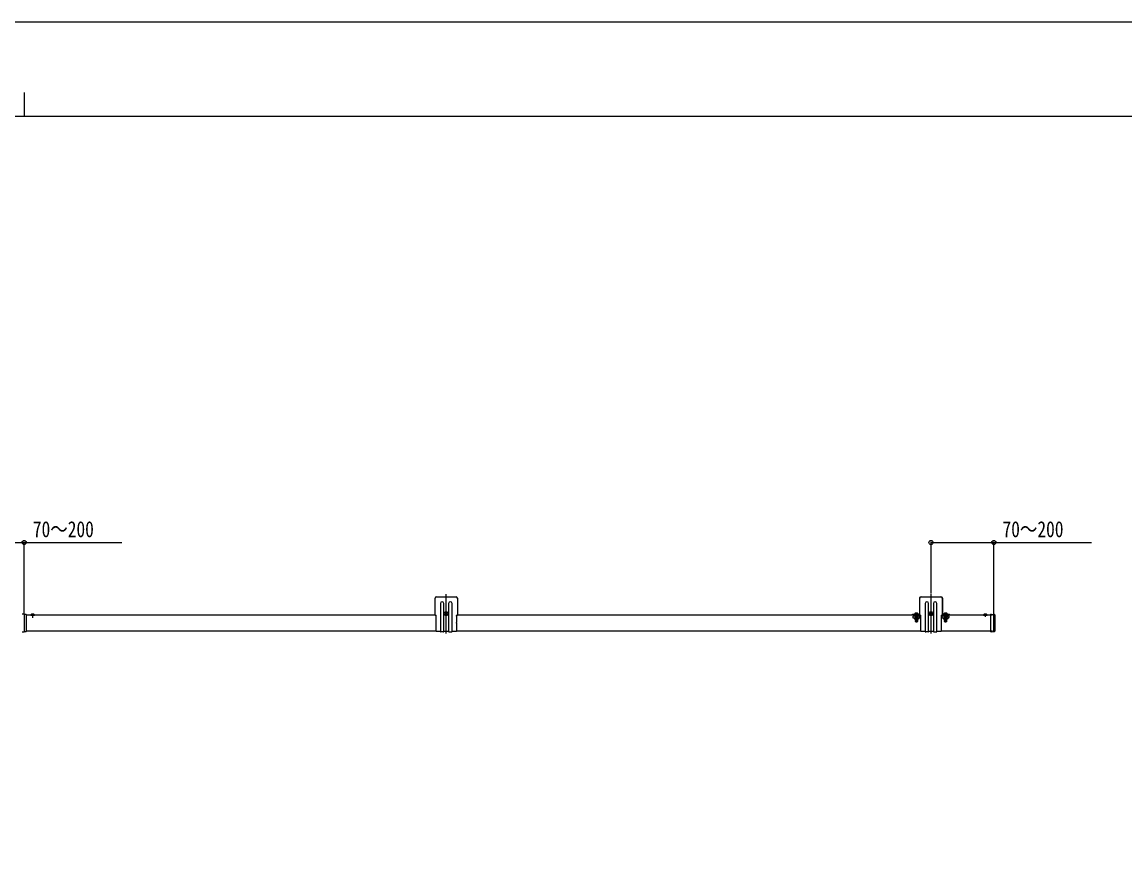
# Model space of a CAD drawing. Units: millimetres, scale not verified. Extents: x -4205 to 4205, y -2970 to 2970.
# Drawn here: x -9 to 2266, y 1243 to 2970 of the extents above; entities that cross this region are included whole.
import ezdxf
from ezdxf.enums import TextEntityAlignment as Align

# ---------------------------------------------------------------- set-up
doc = ezdxf.new("R2010")
doc.units = ezdxf.units.MM
doc.header["$LTSCALE"] = 16
for name, color, linetype in [('0-4_YKK_A1', 4, 'Continuous'), ('0-5_YKK_D', 6, 'Continuous'), ('0-6_YKK_ZWAK', 7, 'Continuous')]:
    doc.layers.add(name, color=color, linetype=linetype)
doc.styles.add('ＭＳ ゴシック', font='')
doc.styles.get('ＭＳ ゴシック').set_extended_font_data('MS Gothic')

msp = doc.modelspace()

# ---------------------------------------------------------------- linework, layer by layer
at = {"layer": '0-4_YKK_A1'}
for p, q in [((842.52, 1747.06), (842.52, 1782.56)), ((845.02, 1785.06), (886.02, 1785.06)), ((865.52, 1709.54), (865.52, 1790.71)), ((888.52, 1782.56), (888.52, 1747.06)), ((1841.52, 1782.06), (1841.52, 1750.06)), ((1842.52, 1747.06), (1842.52, 1782.56)), ((1845.02, 1785.06), (1886.02, 1785.06)), ((1865.52, 1709.54), (1865.52, 1790.71)), ((1888.52, 1782.56), (1888.52, 1747.06)), ((1889.52, 1782.06), (1889.52, 1750.06)), ((853.52, 1771.26), (853.52, 1713.56)), ((860.52, 1713.56), (860.52, 1771.26)), ((865.52, 1746.01), (865.52, 1754.51)), ((870.52, 1771.26), (870.52, 1713.56)), ((877.52, 1713.56), (877.52, 1771.26)), ((1835.52, 1752.56), (1835.52, 1732.6)), ((1853.52, 1771.26), (1853.52, 1713.56)), ((1860.52, 1713.56), (1860.52, 1771.26)), ((1865.52, 1746.01), (1865.52, 1754.51)), ((1870.52, 1771.26), (1870.52, 1713.56)), ((1877.52, 1713.56), (1877.52, 1771.26)), ((1895.52, 1752.56), (1895.52, 1732.6)), ((-4.98, 1749.31), (-9.29, 1749.05)), ((-4.98, 1748.32), (-4.98, 1713.81)), ((842.52, 1747.06), (-0.48, 1747.06)), ((8.92, 1747.06), (16.12, 1747.06)), ((10.47, 1749.03), (11.37, 1747.22)), ((12.52, 1746.61), (11.37, 1747.22)), ((12.52, 1750.56), (12.52, 1741.41)), ((12.52, 1746.61), (13.66, 1747.22)), ((14.57, 1749.03), (13.66, 1747.22)), ((842.52, 1747.06), (844.52, 1747.06)), ((844.52, 1746.78), (844.52, 1747.06)), ((844.52, 1731.78), (844.52, 1745.35)), ((844.52, 1713.56), (844.52, 1730.35)), ((861.27, 1750.26), (869.77, 1750.26)), ((864.27, 1749.85), (863.44, 1749.85)), ((866.76, 1750.68), (867.59, 1750.68)), ((886.52, 1747.06), (886.52, 1746.78)), ((886.52, 1747.06), (888.52, 1747.06)), ((886.52, 1745.35), (886.52, 1731.78)), ((886.52, 1730.35), (886.52, 1713.56)), ((1842.52, 1747.06), (888.52, 1747.06)), ((1827.52, 1749.06), (1840.52, 1749.06)), ((1827.52, 1747.56), (1827.52, 1749.06)), ((1827.52, 1747.56), (1840.52, 1747.56)), ((1828.77, 1740.76), (1828.77, 1745.26)), ((1841.77, 1740.76), (1828.77, 1740.76)), ((1830.52, 1747.36), (1830.52, 1747.06)), ((1840.52, 1747.36), (1830.52, 1747.36)), ((1833.27, 1747.06), (1830.52, 1747.06)), ((1832.52, 1739.26), (1831.27, 1740.76)), ((1831.54, 1749.06), (1839.5, 1749.06)), ((1832.27, 1747.06), (1832.27, 1746.56)), ((1833.52, 1739.26), (1832.52, 1739.26)), ((1833.27, 1736.11), (1833.27, 1747.36)), ((1833.44, 1751.14), (1834.37, 1749.28)), ((1833.52, 1747.66), (1833.66, 1748.48)), ((1837.52, 1747.66), (1833.52, 1747.66)), ((1833.52, 1747.66), (1833.52, 1734.46)), ((1837.52, 1734.46), (1833.52, 1734.46)), ((1834.22, 1733.06), (1833.52, 1734.46)), ((1833.9, 1747.66), (1833.66, 1748.68)), ((1833.9, 1747.66), (1833.9, 1733.71)), ((1836.82, 1733.06), (1834.22, 1733.06)), ((1834.37, 1749.28), (1835.52, 1748.67)), ((1834.52, 1736.86), (1834.52, 1744.36)), ((1834.52, 1743.86), (1836.52, 1743.86)), ((1835.77, 1743.76), (1835.27, 1743.76)), ((1835.77, 1742.26), (1835.27, 1742.26)), ((1836.66, 1749.28), (1835.52, 1748.67)), ((1836.52, 1736.86), (1836.52, 1744.36)), ((1837.59, 1751.14), (1836.66, 1749.28)), ((1837.52, 1734.46), (1836.82, 1733.06)), ((1837.14, 1747.66), (1837.38, 1748.68)), ((1837.14, 1747.66), (1837.14, 1733.71)), ((1837.52, 1747.66), (1837.38, 1748.48)), ((1837.52, 1747.66), (1837.52, 1734.46)), ((1837.77, 1735.86), (1837.77, 1747.36)), ((1837.77, 1744.51), (1837.77, 1743.01)), ((1839.27, 1743.01), (1837.77, 1743.01)), ((1839.02, 1739.26), (1838.02, 1739.26)), ((1840.27, 1740.76), (1839.02, 1739.26)), ((1841.77, 1740.76), (1842.77, 1743.26)), ((1842.52, 1747.06), (1844.52, 1747.06)), ((1844.52, 1746.78), (1844.52, 1747.06)), ((1844.52, 1731.78), (1844.52, 1745.35)), ((1844.52, 1713.56), (1844.52, 1730.35)), ((1861.27, 1750.26), (1869.77, 1750.26)), ((1864.27, 1749.85), (1863.44, 1749.85)), ((1866.76, 1750.68), (1867.59, 1750.68)), ((1886.52, 1747.06), (1886.52, 1746.78)), ((1886.52, 1747.06), (1888.52, 1747.06)), ((1886.52, 1745.35), (1886.52, 1731.78)), ((1886.52, 1730.35), (1886.52, 1713.56)), ((1992.52, 1747.06), (1888.52, 1747.06)), ((1888.77, 1740.76), (1888.77, 1745.26)), ((1901.77, 1740.76), (1888.77, 1740.76)), ((1890.52, 1749.06), (1903.52, 1749.06)), ((1890.52, 1747.56), (1903.52, 1747.56)), ((1890.52, 1747.36), (1890.52, 1747.06)), ((1900.52, 1747.36), (1890.52, 1747.36)), ((1893.27, 1747.06), (1890.52, 1747.06)), ((1892.52, 1739.26), (1891.27, 1740.76)), ((1891.54, 1749.06), (1899.5, 1749.06)), ((1892.27, 1747.06), (1892.27, 1746.56)), ((1893.52, 1739.26), (1892.52, 1739.26)), ((1893.27, 1736.11), (1893.27, 1747.36)), ((1893.44, 1751.14), (1894.37, 1749.28)), ((1893.52, 1747.66), (1893.66, 1748.48)), ((1897.52, 1747.66), (1893.52, 1747.66)), ((1893.52, 1747.66), (1893.52, 1734.46)), ((1897.52, 1734.46), (1893.52, 1734.46)), ((1894.22, 1733.06), (1893.52, 1734.46)), ((1893.9, 1747.66), (1893.66, 1748.68)), ((1893.9, 1747.66), (1893.9, 1733.71)), ((1896.82, 1733.06), (1894.22, 1733.06)), ((1894.37, 1749.28), (1895.52, 1748.67)), ((1894.52, 1736.86), (1894.52, 1744.36)), ((1894.52, 1743.86), (1896.52, 1743.86)), ((1895.77, 1743.76), (1895.27, 1743.76)), ((1895.77, 1742.26), (1895.27, 1742.26)), ((1896.66, 1749.28), (1895.52, 1748.67)), ((1896.52, 1736.86), (1896.52, 1744.36)), ((1897.59, 1751.14), (1896.66, 1749.28)), ((1897.52, 1734.46), (1896.82, 1733.06)), ((1897.14, 1747.66), (1897.38, 1748.68)), ((1897.14, 1747.66), (1897.14, 1733.71)), ((1897.52, 1747.66), (1897.38, 1748.48)), ((1897.52, 1747.66), (1897.52, 1734.46)), ((1897.77, 1735.86), (1897.77, 1747.36)), ((1897.77, 1744.51), (1897.77, 1743.01)), ((1899.27, 1743.01), (1897.77, 1743.01)), ((1899.02, 1739.26), (1898.02, 1739.26)), ((1900.27, 1740.76), (1899.02, 1739.26)), ((1901.77, 1740.76), (1902.77, 1743.26)), ((1903.52, 1747.56), (1903.52, 1749.06)), ((1973.92, 1747.06), (1981.12, 1747.06)), ((1975.47, 1749.03), (1976.37, 1747.22)), ((1977.52, 1746.61), (1976.37, 1747.22)), ((1977.52, 1750.56), (1977.52, 1743.99)), ((1977.52, 1746.61), (1978.66, 1747.22)), ((1979.57, 1749.03), (1978.66, 1747.22)), ((1989.02, 1748.31), (1989.02, 1749)), ((1989.02, 1713.81), (1989.02, 1748.31)), ((1989.34, 1749.3), (1996.08, 1748.88)), ((1995.02, 1711.96), (1995.02, 1750.29)), ((1997.02, 1747.88), (1997.02, 1714.24)), ((-9.29, 1713.08), (-4.98, 1712.81)), ((-4.98, 1712.81), (-4.98, 1713.81)), ((-0.67, 1713.08), (-4.98, 1712.81)), ((-0.48, 1715.06), (844.52, 1715.06)), ((-0.48, 1714.08), (-0.48, 1713.28)), ((853.52, 1713.56), (844.52, 1713.56)), ((859.52, 1712.56), (854.52, 1712.56)), ((870.52, 1713.56), (860.52, 1713.56)), ((871.52, 1712.56), (876.52, 1712.56)), ((886.52, 1713.56), (877.52, 1713.56)), ((886.52, 1715.06), (1844.52, 1715.06)), ((1853.52, 1713.56), (1844.52, 1713.56)), ((1859.52, 1712.56), (1854.52, 1712.56)), ((1870.52, 1713.56), (1860.52, 1713.56)), ((1871.52, 1712.56), (1876.52, 1712.56)), ((1886.52, 1713.56), (1877.52, 1713.56)), ((1886.52, 1715.06), (1992.52, 1715.06)), ((1989.02, 1713.13), (1989.02, 1713.81)), ((1989.34, 1712.83), (1996.08, 1713.25))]:
    msp.add_line(p, q, dxfattribs=at)
for points in [[(865.1, 1751.51), (865.1, 1752.34), (865.93, 1752.34), (865.93, 1751.51)], [(1865.1, 1751.51), (1865.1, 1752.34), (1865.93, 1752.34), (1865.93, 1751.51)], [(-4.98, 1748.32), (-4.98, 1749.31), (-0.67, 1749.05)], [(-0.48, 1748.85), (-0.48, 1748.05), (-0.48, 1714.08)], [(863.44, 1749.85), (863.44, 1750.68), (864.27, 1750.68)], [(865.93, 1749.02), (865.93, 1748.19), (865.1, 1748.19), (865.1, 1749.02)], [(867.59, 1750.68), (867.59, 1749.85), (866.76, 1749.85)], [(1842.77, 1743.26), (1842.77, 1745.26), (1828.77, 1745.26)], [(1839.77, 1746.56), (1839.77, 1747.06), (1832.27, 1747.06)], [(1835.52, 1733.86), (1835.52, 1734.86), (1836.77, 1734.86)], [(1840.52, 1747.36), (1840.52, 1747.06), (1837.77, 1747.06)], [(1863.44, 1749.85), (1863.44, 1750.68), (1864.27, 1750.68)], [(1865.93, 1749.02), (1865.93, 1748.19), (1865.1, 1748.19), (1865.1, 1749.02)], [(1867.59, 1750.68), (1867.59, 1749.85), (1866.76, 1749.85)], [(1902.77, 1743.26), (1902.77, 1745.26), (1888.77, 1745.26)], [(1899.77, 1746.56), (1899.77, 1747.06), (1892.27, 1747.06)], [(1895.52, 1733.86), (1895.52, 1734.86), (1896.77, 1734.86)], [(1900.52, 1747.36), (1900.52, 1747.06), (1897.77, 1747.06)]]:
    msp.add_lwpolyline(points, dxfattribs=at)
for centre in [(865.52, 1750.26), (1865.52, 1750.26)]:
    msp.add_circle(centre, 4.25, dxfattribs=at)
for centre, radius, start, end in [((845.02, 1782.56), 2.5, 90, 180), ((857.02, 1771.26), 3.5, 0, 180), ((874.02, 1771.26), 3.5, 0, 180), ((886.02, 1782.56), 2.5, 0, 90), ((1844.02, 1782.06), 2.5, 103.64345, 180), ((1845.02, 1782.56), 2.5, 90, 180), ((1857.02, 1771.26), 3.5, 0, 180), ((1874.02, 1771.26), 3.5, 0, 180), ((1886.02, 1782.56), 2.5, 0, 90), ((1887.02, 1782.06), 2.5, 0, 76.35598), ((-0.68, 1748.85), 0.2, 0, 86.5), ((8.92, 1747.22), 0.154, 152.71904, 270), ((12.52, 1745.36), 4.2, 27.28096, 152.71904), ((16.12, 1747.22), 0.154, 270, 27.28096), ((843.82, 1746.06), 1, 314.427, 45.573), ((843.82, 1731.06), 1, 314.427, 45.573), ((864.27, 1751.51), 0.83, 270, 0), ((864.27, 1749.02), 0.83, 0, 90), ((866.76, 1751.51), 0.83, 180, 270), ((866.76, 1749.02), 0.83, 90, 180), ((887.22, 1746.06), 1, 134.427, 225.573), ((887.22, 1731.06), 1, 134.427, 225.573), ((1831.54, 1749.34), 0.274, 142.28591, 270), ((1835.52, 1746.26), 5.3, 37.71409, 142.28591), ((1833.17, 1748.56), 0.5, 349.90904, 90), ((1835.52, 1736.11), 2.25, 180, 270), ((1835.77, 1734.45), 5.32, 64.95498, 115.04502), ((1835.52, 1744.36), 1, 0, 180), ((1835.27, 1743.01), 0.75, 90, 270), ((1835.52, 1736.86), 1, 180, 0), ((1835.77, 1743.01), 0.75, 270, 90), ((1836.77, 1735.86), 1, 270, 0), ((1837.87, 1748.56), 0.5, 90, 190.09096), ((1837.77, 1743.01), 1.5, 0, 90), ((1839.5, 1749.34), 0.274, 270, 37.71409), ((1840.52, 1750.06), 1, 270, 0), ((1840.52, 1750.06), 2.5, 270, 323.1301), ((1843.82, 1746.06), 1, 314.427, 45.573), ((1843.82, 1731.06), 1, 314.427, 45.573), ((1864.27, 1751.51), 0.83, 270, 0), ((1864.27, 1749.02), 0.83, 0, 90), ((1866.76, 1751.51), 0.83, 180, 270), ((1866.76, 1749.02), 0.83, 90, 180), ((1887.22, 1746.06), 1, 134.427, 225.573), ((1887.22, 1731.06), 1, 134.427, 225.573), ((1890.52, 1750.06), 2.5, 216.8699, 270), ((1890.52, 1750.06), 1, 180, 270), ((1891.54, 1749.34), 0.274, 142.28591, 270), ((1895.52, 1746.26), 5.3, 37.71409, 142.28591), ((1893.17, 1748.56), 0.5, 349.90904, 90), ((1895.52, 1736.11), 2.25, 180, 270), ((1895.77, 1734.45), 5.32, 64.95498, 115.04502), ((1895.52, 1744.36), 1, 0, 180), ((1895.27, 1743.01), 0.75, 90, 270), ((1895.52, 1736.86), 1, 180, 0), ((1895.77, 1743.01), 0.75, 270, 90), ((1896.77, 1735.86), 1, 270, 0), ((1897.87, 1748.56), 0.5, 90, 190.09096), ((1897.77, 1743.01), 1.5, 0, 90), ((1899.5, 1749.34), 0.274, 270, 37.71409), ((1973.92, 1747.22), 0.154, 152.71904, 270), ((1977.52, 1745.36), 4.2, 27.28096, 152.71904), ((1981.12, 1747.22), 0.154, 270, 27.28096), ((1989.32, 1749), 0.3, 86.5, 180), ((1996.02, 1747.88), 1, 0, 86.5), ((-0.68, 1713.28), 0.2, 273.5, 0), ((854.52, 1713.56), 1, 180, 270), ((859.52, 1713.56), 1, 270, 0), ((871.52, 1713.56), 1, 180, 270), ((876.52, 1713.56), 1, 270, 0), ((1854.52, 1713.56), 1, 180, 270), ((1859.52, 1713.56), 1, 270, 0), ((1871.52, 1713.56), 1, 180, 270), ((1876.52, 1713.56), 1, 270, 0), ((1989.32, 1713.13), 0.3, 180, 273.5), ((1996.02, 1714.24), 1, 273.5, 0)]:
    msp.add_arc(centre, radius, start, end, dxfattribs=at)
at = {"layer": '0-5_YKK_D'}
for p, q in [((-4.98, 1748.66), (-4.98, 1898.06)), ((1865.52, 1791.71), (1865.52, 1898.06)), ((1995.02, 1751.29), (1995.02, 1898.06))]:
    msp.add_line(p, q, dxfattribs=at)
for points in [[(-134.48, 1897.06), (-4.98, 1897.06), (196.42, 1897.06)], [(1865.52, 1897.06), (1995.02, 1897.06), (2196.42, 1897.06)]]:
    msp.add_lwpolyline(points, dxfattribs=at)
for centre in [(-4.98, 1897.06), (1865.52, 1897.06), (1995.02, 1897.06)]:
    msp.add_circle(centre, 4.25, dxfattribs=at)
at = {"layer": '0-6_YKK_ZWAK'}
for p, q in [((-4.98, 2825), (-4.98, 2775)), ((3895.02, 2775), (-3904.98, 2775))]:
    msp.add_line(p, q, dxfattribs=at)
msp.add_lwpolyline([(-4205, -2970), (4205, -2970), (4205, 2970), (-4205, 2970)], close=True, dxfattribs=at)

# ---------------------------------------------------------------- texts
at = {"layer": '0-5_YKK_D', "style": 'ＭＳ ゴシック', "width": 0.8}
for p in [(13.02, 1898.06), (2013.02, 1898.06)]:
    msp.add_text('70～200', height=32.99, dxfattribs=at).set_placement(p, align=Align.BOTTOM_LEFT)

doc.saveas('drawing.dxf')
